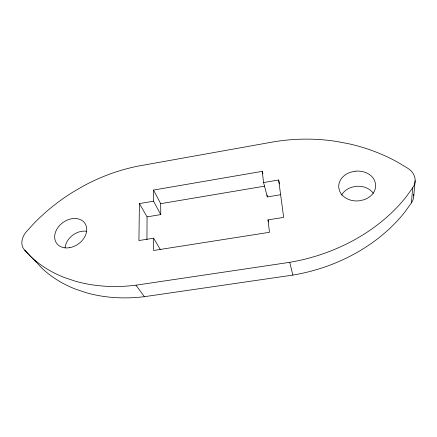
<?xml version="1.0" encoding="UTF-8"?>
<svg xmlns="http://www.w3.org/2000/svg" width="437" height="437" viewBox="0 0 437 437"><rect width="100%" height="100%" fill="white"/><g stroke="black" fill="none" stroke-linecap="round" stroke-linejoin="round"><path stroke-width="0.66" d="M146.936 239.662L147.056 216.861L139.414 203.587L153.556 201.189L160.772 214.589L147.056 216.861M139.414 203.587L138.922 240.547L153.611 238.192L160.412 249.696M34.998 260.692L41.515 267.799A145.051 111.184 -26.2 0 0 75.448 289.092L85.734 292.572A145.051 111.184 -26.2 0 0 144.368 296.69L292.856 275.086A153.971 119.978 -13.7 0 0 367.446 246.058L368.123 245.605A153.917 119.94 -13.7 0 0 405.246 211.535L411.403 202.921L412.708 187.784A19.392 15.35 -0.3 0 0 415.063 178.809L414.697 176.985A19.392 15.35 -0.3 0 0 407.251 167.961L397.681 162.198A180.634 163.624 -9.4 0 0 349.425 143.91L336.818 141.495A180.634 163.624 -9.4 0 0 273.502 141.867L137.835 166.169A177.701 151.939 -39.8 0 0 82.511 186.484L72.127 192.58A177.701 151.939 -39.8 0 0 34.233 223.083L25.756 232.391A17.649 13.126 -37.6 0 0 23.647 248.915L30.262 256.137A149.722 112.686 -26 0 0 64.955 277.735L75.525 281.248A149.722 112.686 -26 0 0 135.983 285.192L289.731 262.326A159.095 121.825 -14 0 0 367.124 232.178L367.828 231.714A159.035 121.786 -14 0 0 406.328 196.623L412.708 187.784M413.768 195.967L415.15 180.661M153.556 201.189L153.54 190.068L262.249 171.337L262.899 173.871M262.249 171.337L263.577 182.54L278.637 179.989L279.527 183.95M153.54 190.068L160.674 203.669L264.653 186.146M263.577 182.54L267.318 196.923L280.565 194.727M153.611 238.192L153.627 250.477L269.471 232.304L267.996 219.887L283.673 217.38L278.637 179.989M24.636 250.139L35.976 261.9M135.983 285.192L144.368 296.69M267.996 219.887L268.531 221.838M289.731 262.326L292.856 275.086M267.089 194.984L267.318 196.923M160.674 203.669L160.772 214.589M341.576 195.093A17.873 14.623 -3.1 0 1 351.381 187.331L355.844 186.359A17.873 14.623 -3.1 0 1 373.389 193.373M65.069 247.839A16.753 13.001 -36.2 0 1 86.706 231.315M413.686 194.154A18.709 15.027 0.5 0 1 411.403 202.921M355.134 171.211L350.512 172.238A18.518 14.929 -3.9 0 0 338.768 187.812L339.822 191.581A18.518 14.929 -3.9 0 0 359.05 200.834L363.824 199.802A18.518 14.929 -3.9 0 0 375.558 183.758L374.351 180A18.518 14.929 -3.9 0 0 355.134 171.211M69.74 247.67A17.316 13.208 -35.7 0 0 85.04 223.52A17.316 13.208 -35.7 0 0 57.313 228.453A17.316 13.208 -35.7 0 0 69.74 247.67"/></g></svg>
